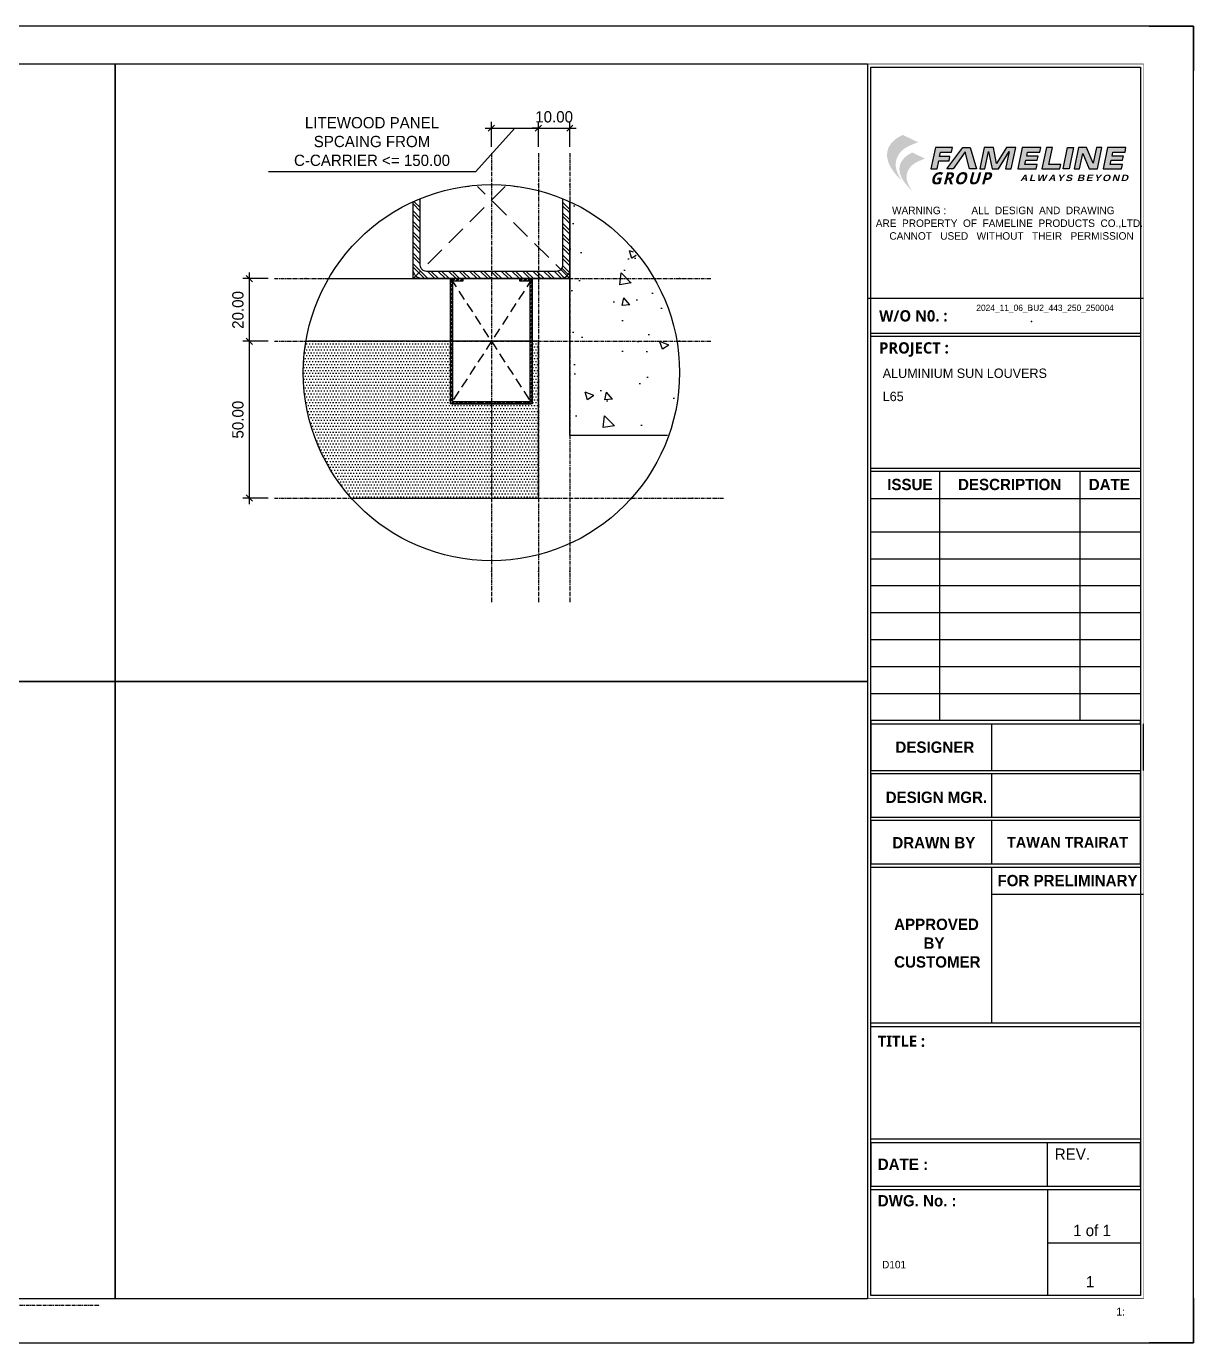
# Model space of a CAD drawing. Header units: millimetres. Extents: x -244126 to 368105, y -173968 to 259060.
# Drawn here: x -20616.4 to -20244, y 88468.4 to 88888.4 of the extents above; entities that cross this region are included whole.
import ezdxf
from ezdxf.enums import TextEntityAlignment as Align
from ezdxf.xclip import XClip

# ---------------------------------------------------------------- set-up
doc = ezdxf.new("R2010")
doc.units = ezdxf.units.MM
doc.header["$MEASUREMENT"] = 0
doc.header["$XCLIPFRAME"] = 0
for name, pattern in [('005_GG_TA_LINE', [13.75, 5, -1.25, 1.25, -1.25, 5]), ('ACAD_ISO04W100', [30, 24, -3, 0, -3]), ('BORDER2', [22.225, 6.35, -3.175, 6.35, -3.175, 0, -3.175]), ('CENTER', [2, 1.25, -0.25, 0.25, -0.25]), ('HIDDEN', [9.525, 6.35, -3.175]), ('TA_G_001.00_GG_TA_L_INE', [2.95, 1.1, -0.25, 0.25, -0.25, 1.1]), ('TA_HL_003.00000', [19.5, 10.65, -8.85])]:
    doc.linetypes.add(name, pattern=pattern)
for name, color, linetype in [('000 - D I M', 6, 'Continuous'), ('000 - GRID', 8, 'CENTER'), ('000 - H A T C H', 8, 'Continuous'), ('000 - H I D D E N', 7, 'Continuous'), ('000 - L I N E 0.1', 1, 'Continuous'), ('000 - SYMBOL CON', 1, 'Continuous'), ('000 - T E X T', 4, 'Continuous'), ('000 - TITLEBLOCK', 4, 'Continuous'), ('000 - WIPEOUT', 250, 'Continuous'), ('001 - ASCESSORIES', 1, 'Continuous'), ('002 - STRUCTURAL STEEL', 4, 'Continuous'), ('004 - CONCRETE', 5, 'Continuous'), ('A02_LITEWOOD', 7, 'Continuous'), ('A04_TUBE SERIES', 7, 'Continuous')]:
    doc.layers.add(name, color=color, linetype=linetype)
doc.styles.add('century gothic111111', font='CordiaUPC.ttf')
doc.styles.add('Cetury Gothic', font='GOTHIC.TTF')
doc.styles.add('CORDIA', font='cordia.shx')
doc.styles.add('MtXpl_Century_Gothic', font='GOTHICB.TTF')
doc.styles.add('TA', font='Cordia New.ttf', dxfattribs={"height": 4.5})
doc.dimstyles.new('DIM E-E', dxfattribs={"dimscale": 2, "dimtxt": 0.18, "dimasz": 0.1, "dimexe": 0.1, "dimexo": 0.1, "dimgap": 0.09, "dimtad": 1, "dimtoh": 1, "dimzin": 0, "dimdsep": 46, "dimtxsty": 'CORDIA', "dimblk": 'OBLIQUE', "dimcen": 0.1, "dimdle": 0.1, "dimclrd": 40, "dimclre": 140, "dimclrt": 3, "dimadec": 0, "dimazin": 0, "dimtfac": 1, "dimtix": 1, "dimtmove": 2, "dimatfit": 3, "dimfxl": 1, "dimtolj": 1, "dimtzin": 0, "dimarcsym": 0})

# ---------------------------------------------------------------- blocks, each defined once
blk = doc.blocks.new('A$Cfd196da9')
at = {"color": 0, "linetype": 'ByBlock', "const_width": 0.1}
blk.add_lwpolyline([(-143.5, -98), (96.5, -98), (96.5, 99), (-143.5, 99)], close=True, dxfattribs=at)
blk = doc.blocks.new('A$C5e861bfc')
h = blk.add_hatch(color=3)
h.dxf.hatch_style = 1
h.set_gradient(color1=(51, 51, 51), color2=(132, 132, 132), tint=1, name='INVHEMISPHERICAL')
edge = h.paths.add_edge_path()
edge.add_spline(control_points=[(5.54, -18.72), (5.44, -18.58), (5.23, -18.29), (4.89, -17.68), (4.56, -16.94), (4.44, -16.06), (4.56, -15.27), (4.88, -14.53), (5.5, -13.73), (6.6, -13.02), (7.54, -12.69), (8.06, -12.5)], knot_values=[0, 0, 0, 0, 3.999368, 8.221458, 16.423435, 22.935826, 28.683381, 35.030362, 41.70231, 52.106571, 65.045306, 65.045306, 65.045306, 65.045306], degree=3, periodic=0)
edge.add_line((8.06, -12.5), (5.6, -11.32))
edge.add_spline(control_points=[(5.6, -11.32), (5.32, -11.46), (4.73, -11.74), (3.98, -12.38), (3.4, -13.13), (3.1, -13.98), (3.08, -14.86), (3.32, -15.84), (3.79, -16.71), (4.37, -17.47), (4.91, -18.12), (5.32, -18.51), (5.54, -18.72)], knot_values=[0, 0, 0, 0, 7.114643, 15.455222, 22.761373, 29.246418, 36.248595, 42.954952, 52.716962, 59.173886, 65.493194, 72.469008, 72.469008, 72.469008, 72.469008], degree=3, periodic=0)
edge = h.paths.add_edge_path(flags=16)
edge.add_spline(control_points=[(6.49, -12.96), (6.44, -12.94), (6.24, -12.87), (5.74, -12.84), (4.99, -12.89), (4.16, -13.03), (3.69, -13.32), (3.49, -13.44)], knot_values=[0, 0, 0, 0, 1.056476, 5.025479, 11.599149, 18.811417, 24.352285, 24.352285, 24.352285, 24.352285], degree=3, periodic=0)
edge.add_spline(control_points=[(3.49, -13.44), (3.5, -13.41), (3.52, -13.37), (3.6, -13.21), (3.67, -13.09), (3.86, -12.81), (3.99, -12.66), (4.27, -12.37), (4.44, -12.22), (4.7, -12.02), (4.78, -11.96), (4.97, -11.84), (5.06, -11.79), (5.27, -11.67), (5.38, -11.62), (5.53, -11.54), (5.56, -11.53), (5.6, -11.51)], knot_values=[0.636744, 0.636744, 0.636744, 0.636744, 1.528083, 1.528083, 5.150301, 5.150301, 9.845601, 9.845601, 15.15015, 15.15015, 17.802424, 17.802424, 20.454698, 20.454698, 23.491903, 23.491903, 24.373762, 24.373762, 24.373762, 24.373762], degree=3, periodic=0)
edge.add_line((5.6, -11.51), (7.62, -12.48))
edge.add_spline(control_points=[(7.62, -12.48), (7.51, -12.52), (7.39, -12.56), (7.01, -12.71), (6.75, -12.82), (6.49, -12.96)], knot_values=[3.151221, 3.151221, 3.151221, 3.151221, 5.963358, 5.963358, 12.618488, 12.618488, 12.618488, 12.618488], degree=3, periodic=0)
h = blk.add_hatch(color=253)
h.dxf.hatch_style = 1
edge = h.paths.add_edge_path()
edge.add_spline(control_points=[(5.6, -11.51), (5.56, -11.53), (5.53, -11.54), (5.38, -11.62), (5.27, -11.67), (5.06, -11.79), (4.97, -11.84), (4.78, -11.96), (4.7, -12.02), (4.44, -12.22), (4.27, -12.37), (3.99, -12.66), (3.86, -12.81), (3.67, -13.09), (3.6, -13.21), (3.52, -13.37), (3.5, -13.41), (3.49, -13.44)], knot_values=[0.636744, 0.636744, 0.636744, 0.636744, 1.518603, 1.518603, 4.555808, 4.555808, 7.208082, 7.208082, 9.860357, 9.860357, 15.164905, 15.164905, 19.860205, 19.860205, 23.482423, 23.482423, 24.373762, 24.373762, 24.373762, 24.373762], degree=3, periodic=0)
edge.add_spline(control_points=[(3.49, -13.44), (3.69, -13.32), (4.16, -13.03), (4.99, -12.89), (5.74, -12.84), (6.24, -12.87), (6.44, -12.94), (6.49, -12.96)], knot_values=[0, 0, 0, 0, 5.540868, 12.753135, 19.326806, 23.295809, 24.352285, 24.352285, 24.352285, 24.352285], degree=3, periodic=0)
edge.add_spline(control_points=[(6.49, -12.96), (6.75, -12.82), (7.01, -12.71), (7.39, -12.56), (7.51, -12.52), (7.62, -12.48)], knot_values=[3.151221, 3.151221, 3.151221, 3.151221, 9.806351, 9.806351, 12.618488, 12.618488, 12.618488, 12.618488], degree=3, periodic=0)
edge.add_line((7.62, -12.48), (5.6, -11.51))
edge = h.paths.add_edge_path()
edge.add_spline(control_points=[(7.13, -14.3), (7.11, -14.31), (7.08, -14.32), (6.96, -14.38), (6.86, -14.43), (6.69, -14.52), (6.61, -14.57), (6.47, -14.67), (6.39, -14.72), (6.18, -14.88), (6.05, -15), (5.81, -15.25), (5.71, -15.37), (5.55, -15.59), (5.49, -15.7), (5.42, -15.83), (5.41, -15.86), (5.4, -15.88)], knot_values=[0.636744, 0.636744, 0.636744, 0.636744, 1.518603, 1.518603, 4.555808, 4.555808, 7.208082, 7.208082, 9.860357, 9.860357, 15.164905, 15.164905, 19.860205, 19.860205, 23.482423, 23.482423, 24.373762, 24.373762, 24.373762, 24.373762], degree=3, periodic=0)
edge.add_spline(control_points=[(5.4, -15.88), (5.44, -15.86), (5.49, -15.83), (5.54, -15.8)], knot_values=[0, 0, 0, 0, 1.522018, 1.522018, 1.522018, 1.522018], degree=3, periodic=0)
edge.add_spline(control_points=[(5.54, -15.8), (5.63, -15.75), (5.72, -15.7), (5.82, -15.65)], knot_values=[1.522018, 1.522018, 1.522018, 1.522018, 4.566053, 4.566053, 4.566053, 4.566053], degree=3, periodic=0)
edge.add_spline(control_points=[(5.82, -15.65), (5.85, -15.64), (5.95, -15.59), (6.05, -15.56), (6.12, -15.54)], knot_values=[4.566053, 4.566053, 4.566053, 4.566053, 5.540868, 7.610089, 7.610089, 7.610089, 7.610089], degree=3, periodic=0)
edge.add_spline(control_points=[(6.12, -15.54), (6.22, -15.51), (6.33, -15.49), (6.43, -15.47)], knot_values=[7.610089, 7.610089, 7.610089, 7.610089, 10.654125, 10.654125, 10.654125, 10.654125], degree=3, periodic=0)
edge.add_spline(control_points=[(6.43, -15.47), (6.51, -15.46), (6.67, -15.44), (6.83, -15.43), (6.91, -15.42)], knot_values=[10.654125, 10.654125, 10.654125, 10.654125, 12.753135, 15.220178, 15.220178, 15.220178, 15.220178], degree=3, periodic=0)
edge.add_spline(control_points=[(6.91, -15.42), (7.05, -15.41), (7.21, -15.4), (7.38, -15.41), (7.39, -15.41)], knot_values=[15.220178, 15.220178, 15.220178, 15.220178, 19.326806, 19.786231, 19.786231, 19.786231, 19.786231], degree=3, periodic=0)
edge.add_spline(control_points=[(7.39, -15.41), (7.47, -15.41), (7.55, -15.41), (7.63, -15.43)], knot_values=[19.786231, 19.786231, 19.786231, 19.786231, 22.069258, 22.069258, 22.069258, 22.069258], degree=3, periodic=0)
edge.add_spline(control_points=[(7.63, -15.43), (7.67, -15.43), (7.73, -15.44), (7.78, -15.46), (7.79, -15.46)], knot_values=[22.069258, 22.069258, 22.069258, 22.069258, 23.295809, 23.591276, 23.591276, 23.591276, 23.591276], degree=3, periodic=0)
edge.add_spline(control_points=[(7.79, -15.46), (7.81, -15.47), (7.84, -15.48), (7.86, -15.49)], knot_values=[23.591276, 23.591276, 23.591276, 23.591276, 24.352285, 24.352285, 24.352285, 24.352285], degree=3, periodic=0)
edge.add_spline(control_points=[(7.86, -15.49), (8.08, -15.38), (8.3, -15.29), (8.61, -15.16), (8.7, -15.13), (8.8, -15.1)], knot_values=[3.151221, 3.151221, 3.151221, 3.151221, 9.806351, 9.806351, 12.618488, 12.618488, 12.618488, 12.618488], degree=3, periodic=0)
edge.add_line((8.8, -15.1), (7.13, -14.3))
h = blk.add_hatch(color=3)
h.dxf.hatch_style = 1
h.set_gradient(color1=(51, 51, 51), color2=(132, 132, 132), tint=1, name='INVHEMISPHERICAL')
edge = h.paths.add_edge_path()
edge.add_spline(control_points=[(7.08, -20.22), (7, -20.11), (6.83, -19.87), (6.55, -19.37), (6.28, -18.76), (6.18, -18.04), (6.28, -17.39), (6.55, -16.78), (7.06, -16.12), (7.96, -15.54), (8.73, -15.27), (9.16, -15.11)], knot_values=[0, 0, 0, 0, 3.28902, 6.761203, 13.506384, 18.862075, 23.588778, 28.808439, 34.295348, 42.851654, 53.492273, 53.492273, 53.492273, 53.492273], degree=3, periodic=0)
edge.add_line((9.16, -15.11), (7.13, -14.14))
edge.add_spline(control_points=[(7.13, -14.14), (6.91, -14.25), (6.42, -14.49), (5.8, -15.01), (5.32, -15.63), (5.08, -16.33), (5.06, -17.05), (5.26, -17.86), (5.65, -18.57), (6.13, -19.2), (6.57, -19.74), (6.9, -20.06), (7.08, -20.22)], knot_values=[0, 0, 0, 0, 5.850974, 12.71014, 18.718608, 24.051811, 29.810295, 35.325501, 43.35363, 48.663707, 53.86061, 59.597414, 59.597414, 59.597414, 59.597414], degree=3, periodic=0)
edge = h.paths.add_edge_path(flags=16)
edge.add_spline(control_points=[(6.12, -15.54), (6.05, -15.56), (5.95, -15.59), (5.85, -15.64), (5.82, -15.65)], knot_values=[4.566053, 4.566053, 4.566053, 4.566053, 6.635274, 7.610089, 7.610089, 7.610089, 7.610089], degree=3, periodic=0)
edge.add_spline(control_points=[(5.82, -15.65), (5.72, -15.7), (5.63, -15.75), (5.54, -15.8)], knot_values=[1.522018, 1.522018, 1.522018, 1.522018, 4.566053, 4.566053, 4.566053, 4.566053], degree=3, periodic=0)
edge.add_spline(control_points=[(5.54, -15.8), (5.49, -15.83), (5.44, -15.86), (5.4, -15.88)], knot_values=[0, 0, 0, 0, 1.522018, 1.522018, 1.522018, 1.522018], degree=3, periodic=0)
edge.add_spline(control_points=[(5.4, -15.88), (5.41, -15.86), (5.42, -15.83), (5.49, -15.7), (5.55, -15.59), (5.71, -15.37), (5.81, -15.25), (6.05, -15), (6.18, -14.88), (6.39, -14.72), (6.47, -14.67), (6.61, -14.57), (6.69, -14.52), (6.86, -14.43), (6.96, -14.38), (7.08, -14.32), (7.11, -14.31), (7.13, -14.3)], knot_values=[0.636744, 0.636744, 0.636744, 0.636744, 1.528083, 1.528083, 5.150301, 5.150301, 9.845601, 9.845601, 15.15015, 15.15015, 17.802424, 17.802424, 20.454698, 20.454698, 23.491903, 23.491903, 24.373762, 24.373762, 24.373762, 24.373762], degree=3, periodic=0)
edge.add_line((7.13, -14.3), (8.8, -15.1))
edge.add_spline(control_points=[(8.8, -15.1), (8.7, -15.13), (8.61, -15.16), (8.3, -15.29), (8.08, -15.38), (7.86, -15.49)], knot_values=[3.151221, 3.151221, 3.151221, 3.151221, 5.963358, 5.963358, 12.618488, 12.618488, 12.618488, 12.618488], degree=3, periodic=0)
edge.add_spline(control_points=[(7.86, -15.49), (7.84, -15.48), (7.81, -15.47), (7.79, -15.46)], knot_values=[23.591276, 23.591276, 23.591276, 23.591276, 24.352285, 24.352285, 24.352285, 24.352285], degree=3, periodic=0)
edge.add_spline(control_points=[(7.79, -15.46), (7.78, -15.46), (7.73, -15.44), (7.67, -15.43), (7.63, -15.43)], knot_values=[22.069258, 22.069258, 22.069258, 22.069258, 22.364725, 23.591276, 23.591276, 23.591276, 23.591276], degree=3, periodic=0)
edge.add_spline(control_points=[(7.63, -15.43), (7.55, -15.41), (7.47, -15.41), (7.39, -15.41)], knot_values=[19.786231, 19.786231, 19.786231, 19.786231, 22.069258, 22.069258, 22.069258, 22.069258], degree=3, periodic=0)
edge.add_spline(control_points=[(7.39, -15.41), (7.38, -15.41), (7.21, -15.4), (7.05, -15.41), (6.91, -15.42)], knot_values=[15.220178, 15.220178, 15.220178, 15.220178, 15.679604, 19.786231, 19.786231, 19.786231, 19.786231], degree=3, periodic=0)
edge.add_spline(control_points=[(6.91, -15.42), (6.83, -15.43), (6.67, -15.44), (6.51, -15.46), (6.43, -15.47)], knot_values=[10.654125, 10.654125, 10.654125, 10.654125, 13.121167, 15.220178, 15.220178, 15.220178, 15.220178], degree=3, periodic=0)
edge.add_spline(control_points=[(6.43, -15.47), (6.33, -15.49), (6.22, -15.51), (6.12, -15.54)], knot_values=[7.610089, 7.610089, 7.610089, 7.610089, 10.654125, 10.654125, 10.654125, 10.654125], degree=3, periodic=0)
h = blk.add_hatch(color=3)
h.dxf.hatch_style = 1
h.paths.add_polyline_path([(10.09, -16.74), (11.08, -16.74), (11.34, -15.48), (12.98, -15.48), (13.13, -14.78), (11.49, -14.78), (11.64, -14.07), (13.4, -14.07), (13.56, -13.35), (10.81, -13.35)])
h.paths.add_polyline_path([(12.64, -16.74), (13.64, -16.74), (15.55, -14), (16.27, -16.74), (17.37, -16.74), (16.33, -13.35), (15.17, -13.35)])
h.paths.add_polyline_path([(19.3, -13.97), (19.86, -16.74), (20.86, -16.74), (22.59, -13.98), (22, -16.74), (22.91, -16.74), (23.63, -13.35), (22.16, -13.35), (20.58, -15.88), (20.1, -13.35), (18.59, -13.35), (17.87, -16.74), (18.71, -16.74)])
h.paths.add_polyline_path([(23.95, -16.74), (26.88, -16.74), (27.03, -16.02), (25.1, -16.02), (25.24, -15.36), (27.06, -15.36), (27.2, -14.69), (25.38, -14.69), (25.51, -14.07), (27.45, -14.07), (27.6, -13.35), (24.67, -13.35)])
h.paths.add_polyline_path([(27.79, -16.74), (30.67, -16.74), (30.82, -16.02), (28.91, -16.02), (29.48, -13.35), (28.51, -13.35)])
h.paths.add_polyline_path([(31.18, -16.74), (32.14, -16.74), (32.86, -13.35), (31.9, -13.35)])
h.paths.add_polyline_path([(32.92, -16.74), (33.8, -16.74), (34.32, -14.3), (35.35, -16.74), (36.65, -16.74), (37.37, -13.35), (36.5, -13.35), (35.98, -15.83), (34.93, -13.35), (33.64, -13.35)])
h.paths.add_polyline_path([(37.55, -16.74), (40.48, -16.74), (40.63, -16.02), (38.7, -16.02), (38.84, -15.36), (40.66, -15.36), (40.8, -14.69), (38.98, -14.69), (39.11, -14.07), (41.05, -14.07), (41.2, -13.35), (38.27, -13.35)])
at = {"color": 3, "linetype": 'Continuous'}
for p, q in [((0, -37.38), (44, -37.38)), ((11.47, -65.02), (11.47, -104.74)), ((33.82, -65.02), (33.82, -104.74)), ((0.5, -69.32), (43.5, -69.32)), ((0.5, -105.27), (0.5, -112.72)), ((19.76, -105.27), (19.76, -112.72)), ((44, -112.72), (44, -105.27)), ((0.5, -112.72), (43.5, -112.72)), ((19.76, -113.26), (19.76, -120.17)), ((19.76, -120.71), (19.76, -127.62)), ((19.76, -128.16), (19.76, -153.01)), ((19.76, -132.46), (44, -132.46)), ((28.7, -179.01), (28.7, -172.1)), ((28.7, -179.54), (28.7, -196.46)), ((28.7, -188.07), (43.5, -188.07))]:
    blk.add_line(p, q, dxfattribs=at)
at = {"color": 8, "linetype": 'Continuous'}
for p, q in [((0.5, -74.63), (43.5, -74.63)), ((0.5, -78.93), (43.5, -78.93)), ((0.5, -83.23), (43.5, -83.23)), ((0.5, -87.53), (43.5, -87.53)), ((0.5, -91.83), (43.5, -91.83)), ((0.5, -96.14), (43.5, -96.14)), ((0.5, -100.44), (43.5, -100.44))]:
    blk.add_line(p, q, dxfattribs=at)
at = {"color": 3}
for points in [[(13.56, -13.35), (10.81, -13.35), (10.09, -16.74), (11.08, -16.74), (11.34, -15.48), (12.98, -15.48), (13.13, -14.78), (11.49, -14.78), (11.64, -14.07), (13.4, -14.07), (13.56, -13.35)], [(12.64, -16.74), (15.17, -13.35), (16.33, -13.35), (17.37, -16.74), (16.27, -16.74), (15.55, -14), (13.64, -16.74), (12.64, -16.74)], [(17.87, -16.74), (18.71, -16.74), (19.3, -13.97), (19.86, -16.74), (20.86, -16.74), (22.59, -13.98), (22, -16.74), (22.91, -16.74), (23.63, -13.35), (22.16, -13.35), (20.58, -15.88), (20.1, -13.35), (18.59, -13.35), (17.87, -16.74)], [(29.48, -13.35), (28.51, -13.35), (27.79, -16.74), (30.67, -16.74), (30.82, -16.02), (28.91, -16.02), (29.48, -13.35)], [(31.9, -13.35), (32.86, -13.35), (32.14, -16.74), (31.18, -16.74), (31.9, -13.35)], [(32.92, -16.74), (33.8, -16.74), (34.32, -14.3), (35.35, -16.74), (36.65, -16.74), (37.37, -13.35), (36.5, -13.35), (35.98, -15.83), (34.93, -13.35), (33.64, -13.35), (32.92, -16.74)]]:
    blk.add_lwpolyline(points, dxfattribs=at)
for points in [[(25.51, -14.07), (27.45, -14.07), (27.6, -13.35), (24.67, -13.35), (23.95, -16.74), (26.88, -16.74), (27.03, -16.02), (25.1, -16.02), (25.24, -15.36), (27.06, -15.36), (27.2, -14.69), (25.38, -14.69)], [(39.11, -14.07), (41.05, -14.07), (41.2, -13.35), (38.27, -13.35), (37.55, -16.74), (40.48, -16.74), (40.63, -16.02), (38.7, -16.02), (38.84, -15.36), (40.66, -15.36), (40.8, -14.69), (38.98, -14.69)]]:
    blk.add_lwpolyline(points, close=True, dxfattribs=at)
at = {"color": 3, "linetype": 'Continuous'}
for points in [[(0.5, -42.94), (43.5, -42.94), (43.5, -43.48), (0.5, -43.48)], [(0.5, -64.48), (43.5, -64.48), (43.5, -65.02), (0.5, -65.02)], [(0.5, -105.27), (43.5, -105.27), (43.5, -104.74), (0.5, -104.74)], [(0.5, -120.17), (43.5, -120.17), (43.5, -113.26), (0.5, -113.26)], [(0.5, -127.62), (43.5, -127.62), (43.5, -120.71), (0.5, -120.71)], [(0.5, -128.16), (43.5, -128.16), (43.5, -153.01), (0.5, -153.01)], [(0.5, -153.55), (43.5, -153.55), (43.5, -171.56), (0.5, -171.56)], [(0.5, -179.01), (43.5, -179.01), (43.5, -172.1), (0.5, -172.1)], [(0.5, -179.54), (43.5, -179.54), (43.5, -196.5), (0.5, -196.5)]]:
    blk.add_lwpolyline(points, close=True, dxfattribs=at)
at = {"layer": '000 - T E X T', "color": 3, "const_width": 0.1}
blk.add_lwpolyline([(0, -197), (44, -197), (44, 0), (0, 0)], close=True, dxfattribs=at)
at = {"color": 4, "style": 'Cetury Gothic'}
for s, p in [(' WARNING :         ALL  DESIGN  AND  DRAWING', (3.45, -23.97)), ('ARE  PROPERTY  OF  FAMELINE  PRODUCTS  CO.,LTD.', (1.3, -26.01)), (' CANNOT   USED   WITHOUT   THEIR   PERMISSION', (3.03, -28.04))]:
    blk.add_text(s, height=1.2, dxfattribs=at).set_placement(p)
at = {"color": 4, "linetype": 'BORDER2', "style": 'MtXpl_Century_Gothic'}
blk.add_text('TAWAN TRAIRAT', height=1.7201, dxfattribs=at).set_placement((31.88, -124.17), align=Align.MIDDLE_CENTER)
at = {"color": 2, "attachment_point": 1, "style": 'Cetury Gothic'}
for s, width, insert, char_height in [('{\\f@Meiryo UI|b1|i1|c0|p34;\\T1.1;GROUP}', 12.1049, (9.96, -17.28), 1.9183), ('{\\fArial Black|b0|i1|c0|p34;\\T1.2;ALWAYS BEYOND}', 19.6239, (24.32, -17.67), 1.0231)]:
    blk.add_mtext_dynamic_manual_height_columns(s, width=width, gutter_width=3.2, heights=[0], dxfattribs=dict(at, insert=insert, char_height=char_height))
at = {"color": 4, "char_height": 1.8, "style": 'Cetury Gothic'}
for s, insert, attachment_point in [('{\\f@Malgun Gothic|b1|i0|c0|p34;W/O N0. :}', (1.84, -39.29), 1), ('{\\f@Malgun Gothic|b1|i0|c0|p34;PROJECT :}', (1.84, -44.4), 1), ('{\\fCentury Gothic|b1|i0|c0|p34;ISSUE}', (6.74, -66.19), 2), ('{\\fCentury Gothic|b1|i0|c0|p34;DESCRIPTION}', (22.65, -66.19), 2), ('{\\fCentury Gothic|b1|i0|c0|p34;DATE}', (38.55, -66.19), 2), ('{\\fCentury Gothic|b1|i0|c0|p34;DESIGNER}', (4.44, -108.1), 1), ('{\\fCentury Gothic|b1|i0|c0|p34;DESIGN MGR.}', (2.88, -116.09), 1), ('{\\fCentury Gothic|b1|i0|c0|p34;DRAWN BY}', (3.94, -123.34), 1), ('{\\fCentury Gothic|b1|i0|c0|p34;FOR PRELIMINARY}', (31.88, -129.38), 2), ('{\\fCentury Gothic|b1|i0|c0|p34;APPROVED\\P       BY\\PCUSTOMER}', (4.23, -136.36), 1), ('{\\f@Malgun Gothic|b1|i0|c0|p34;TITLE :}', (1.62, -155), 1), ('REV.', (29.85, -173.02), 1), ('{\\fCentury Gothic|b1|i0|c0|p34;DATE :}', (1.62, -174.64), 1), ('{\\fCentury Gothic|b1|i0|c0|p34;DWG. No. :}', (1.62, -180.46), 1)]:
    blk.add_mtext(s, dxfattribs=dict(at, insert=insert, attachment_point=attachment_point))
blk = doc.blocks.new('*U1680')
for p in [(542.3, 329.53), (542.3, 325.83)]:
    blk.add_point(p)
at = {"linetype": '005_GG_TA_LINE'}
for p in [(50, 237), (50, 60)]:
    blk.add_point(p, dxfattribs=at)
at = {"layer": '000 - L I N E 0.1', "color": 21, "linetype": 'Continuous'}
for points in [[(14.24, 420), (0, 420), (0, 405.76)], [(579.76, 420), (594, 420), (594, 405.76)], [(0, 14.24), (0, 0), (14.24, 0)], [(594, 14.24), (594, 0), (579.76, 0)]]:
    blk.add_lwpolyline(points, dxfattribs=at)
at = {"layer": '000 - T E X T', "color": 3, "const_width": 0.2}
blk.add_lwpolyline([(578, 14), (490, 14), (490, 408), (578, 408)], close=True, dxfattribs=at)
at = {"layer": '000 - T E X T', "color": 3}
blk.add_lwpolyline([(577, 15), (491, 15), (491, 407), (577, 407)], close=True, dxfattribs=at)
at = {"layer": '000 - TITLEBLOCK', "color": 250}
blk.add_lwpolyline([(0, 0), (594, 0), (594, 420), (0, 420)], close=True, dxfattribs=at)
at = {"layer": 'Defpoints', "color": 250, "linetype": 'TA_G_001.00_GG_TA_L_INE'}
blk.add_line((5, 12), (245, 12), dxfattribs=at)
at = {"xscale": 2, "yscale": 2, "zscale": 2}
blk.add_blockref('A$C5e861bfc', (490, 408), dxfattribs=at)
at = {"layer": '000 - T E X T', "color": 3, "xscale": 2, "yscale": 2, "zscale": 2}
blk.add_blockref('A$Cfd196da9', (297, 210), dxfattribs=at)
at = {"color": 4, "style": 'Cetury Gothic'}
blk.add_text(' 1:', height=2.502, dxfattribs=at).set_placement((568.4, 8.64))
at = {"color": 4, "style": 'TA'}
blk.add_attdef('PAPER_SIZE', text='', height=2.5, dxfattribs=at).set_placement((568.6, 9.97), align=Align.MIDDLE_RIGHT)
blk.add_attdef('SCALE_SIZE', text='', height=2.5, dxfattribs=at).set_placement((573.51, 10.03), align=Align.MIDDLE_LEFT)
at = {"layer": '000 - H A T C H', "color": 4, "insert": (10.87, 11.4), "char_height": 2.5428, "attachment_point": 1, "style": 'century gothic111111'}
blk.add_mtext('FM-B2-DE-06/Rev.0/10-06-56', dxfattribs=at)
at = {"layer": '000 - T E X T', "color": 250, "style": 'TA'}
for tag, height, p in [('SUPERLINK', 2, (17.26, 415.77)), ('NAMEFILE', 2, (17.26, 411.76)), ('SC', 40, (3.36, 375.21))]:
    blk.add_attdef(tag, text='', height=height, dxfattribs=at).set_placement(p, align=Align.MIDDLE_LEFT)
at = {"layer": '000 - T E X T', "color": 4, "style": 'TA'}
for tag, height, p in [('PRELIM_NAME_JOB_1', 2, (524.67, 330.19)), ('PRELIM_NAME_JOB_2', 2, (524.67, 325.83)), ('PRELIM_NAME_PROJECT_1', 3, (494.81, 309.31)), ('PRELIM_NAME_PROJECT_2', 3, (494.81, 301.91)), ('PRELIM_NAME_PROJECT_3', 3, (494.81, 294.51)), ('PRELIM_NAME_TITLE_3', 2.4, (495.51, 73.99)), ('PRELIM_NAME_TITLE_1', 1.2, (247.75, 43.65)), ('PRELIM_NAME_TITLE_2', 1.2, (247.75, 40.32)), ('DRAWING_NO1', 2.4, (494.61, 32.92)), ('DRAWING_NO2', 2.4, (494.61, 24.91))]:
    blk.add_attdef(tag, text='', height=height, dxfattribs=at).set_placement(p, align=Align.MIDDLE_LEFT)
at = {"layer": '000 - T E X T', "color": 4, "style": 'Cetury Gothic'}
for tag, p in [('SHEET_NO.', (561.58, 34)), ('TOTAL_SHEET_NO.', (560.97, 17.64))]:
    blk.add_attdef(tag, text='', height=3.6, dxfattribs=at).set_placement(p, align=Align.CENTER)
at = {"layer": '000 - T E X T', "color": 4, "style": 'TA'}
blk.add_attdef('NAME_REMARK', (55.29, 17.3), '', height=4, dxfattribs=at)
blk = doc.blocks.new('*U3050')
at = {"layer": '002 - STRUCTURAL STEEL', "color": 0, "linetype": 'ByBlock'}
blk.add_lwpolyline([(0, 1700), (50, 1700), (50, 0), (0, 0)], close=True, dxfattribs=at)
blk = doc.blocks.new('*U3043')
at = {"color": 250}
blk.add_wipeout([(50, 0), (50, 50), (0, 50), (0, 0)], dxfattribs=at).dxf.layer = '000 - WIPEOUT'
at = {"layer": '000 - H A T C H'}
h = blk.add_hatch(dxfattribs=at)
h.set_pattern_fill('ANSI32', color=256, scale=0.25)
h.set_pattern_definition([(45, (37.5, 37.5), (-1.6838, 1.6838), []), (45, (38.6225, 37.5), (-1.6838, 1.6838), [])])
edge = h.paths.add_edge_path()
edge.add_line((50, 3), (50, 47))
edge.add_arc((47, 47), 3, 0, 90)
edge.add_line((47, 50), (3, 50))
edge.add_arc((3, 47), 3, 90, 180)
edge.add_line((0, 47), (0, 3))
edge.add_arc((3, 3), 3, 180, 270)
edge.add_line((3, 0), (47, 0))
edge.add_arc((47, 3), 3, 270, 360)
edge = h.paths.add_edge_path(flags=16)
edge.add_line((47.7, 4.3), (47.7, 45.7))
edge.add_arc((45.7, 45.7), 2, 0, 90)
edge.add_line((45.7, 47.7), (4.3, 47.7))
edge.add_arc((4.3, 45.7), 2, 90, 180)
edge.add_line((2.3, 45.7), (2.3, 4.3))
edge.add_arc((4.3, 4.3), 2, 180, 270)
edge.add_line((4.3, 2.3), (45.7, 2.3))
edge.add_arc((45.7, 4.3), 2, 270, 360)
at = {"layer": '000 - H I D D E N', "color": 8, "linetype": 'HIDDEN'}
for p, q in [((50, 0), (0, 50)), ((50, 50), (0, 0))]:
    blk.add_line(p, q, dxfattribs=at)
at = {"layer": '002 - STRUCTURAL STEEL', "color": 0}
for points in [[(50, 3), (50, 47, 0.414214), (47, 50), (3, 50, 0.414214), (0, 47), (0, 3, 0.414214), (3, 0), (47, 0, 0.414214)], [(47.7, 4.3), (47.7, 45.7, 0.414214), (45.7, 47.7), (4.3, 47.7, 0.414214), (2.3, 45.7), (2.3, 4.3, 0.414214), (4.3, 2.3), (45.7, 2.3, 0.414214)]]:
    blk.add_lwpolyline(points, format="xyb", close=True, dxfattribs=at)
at = {"layer": 'Defpoints', "color": 250}
blk.add_lwpolyline([(50, 0), (50, 50), (0, 50), (0, 0)], close=True, dxfattribs=at)
blk = doc.blocks.new('*U4899')
at = {"layer": 'A02_LITEWOOD', "color": 0, "style": 'TA', "flags": 1}
for tag, p in [('ITEM_VALUE', (10, -52.5)), ('PRODUCT_NAME_VALUE', (60, -52.5)), ('ITEM_NUMBER_VALUE', (120, -52.5)), ('PRODUCT_CODE_VALUE', (160, -52.5)), ('SELLING_PRICE_VALUE', (200, -52.5)), ('UNIT_VALUE', (230, -52.5)), ('TYPE_OF_COLOR_VALUE', (255, -52.5)), ('SECTION_VALUE', (285, -52.5))]:
    blk.add_attdef(tag, text='', height=1.8, dxfattribs=at).set_placement(p, align=Align.MIDDLE_CENTER)
at = {"color": 0, "ltscale": 300}
blk.add_wipeout([(0, -25), (870, -25), (870, 25), (0, 25)], dxfattribs=at).dxf.layer = '000 - WIPEOUT'
blk.add_lwpolyline([(0, -25), (870, -25), (870, 25), (0, 25)], close=True, dxfattribs=at)
for p in [(25, 25), (0, -25)]:
    blk.add_point(p, dxfattribs=at)
blk = doc.blocks.new('000 - ASSCESSORIES_FAMELINE_ALC-CARRIER_FOR_12x50mm._SIDE_VIEW')
blk.add_wipeout([(-20, -13), (20, -13), (20, 13), (-20, 13)]).dxf.layer = '000 - WIPEOUT'
at = {"layer": '000 - H A T C H'}
h = blk.add_hatch(dxfattribs=at)
h.set_pattern_fill('ANSI32', color=256, scale=0.1)
h.set_pattern_definition([(45, (-15462.6393, 6516.9696), (-0.67351921, 0.67351921), []), (45, (-15462.1903, 6516.9696), (-0.67351921, 0.67351921), [])])
edge = h.paths.add_edge_path()
edge.add_line((-20, 9), (-20, 12.3))
edge.add_arc((-19.3, 12.3), 0.7, 90, 180, ccw=False)
edge.add_line((-19.3, 13), (19.3, 13))
edge.add_arc((19.3, 12.3), 0.7, 0, 90, ccw=False)
edge.add_line((20, 12.3), (20, -12.3))
edge.add_arc((19.3, -12.3), 0.7, 270, 360, ccw=False)
edge.add_line((19.3, -13), (-19.3, -13))
edge.add_arc((-19.3, -12.3), 0.7, 180, 270, ccw=False)
edge.add_line((-20, -12.3), (-20, -9))
edge.add_line((-20, -9), (-19.3, -9))
edge.add_line((-19.3, -9), (-19.3, -12.1))
edge.add_arc((-19.1, -12.1), 0.2, 180, 270)
edge.add_line((-19.1, -12.3), (19.1, -12.3))
edge.add_arc((19.1, -12.1), 0.2, 270, 360)
edge.add_line((19.3, -12.1), (19.3, 12.1))
edge.add_arc((19.1, 12.1), 0.2, 0, 90)
edge.add_line((19.1, 12.3), (-19.1, 12.3))
edge.add_arc((-19.1, 12.1), 0.2, 90, 180)
edge.add_line((-19.3, 12.1), (-19.3, 9))
edge.add_line((-19.3, 9), (-20, 9))
at = {"color": 250}
blk.add_line((0, -13), (0, 13), dxfattribs=at)
at = {"layer": '000 - SYMBOL CON', "color": 8, "linetype": 'HIDDEN', "ltscale": 0.5}
for points in [[(-20, -13), (20, 13)], [(-20, 13), (20, -13)]]:
    blk.add_lwpolyline(points, dxfattribs=at)
at = {"layer": '001 - ASCESSORIES', "color": 0}
blk.add_lwpolyline([(-20, 9), (-20, 12.3, -0.414214), (-19.3, 13), (19.3, 13, -0.414214), (20, 12.3), (20, -12.3, -0.414214), (19.3, -13), (-19.3, -13, -0.414214), (-20, -12.3), (-20, -9), (-19.3, -9), (-19.3, -12.1, 0.414214), (-19.1, -12.3), (19.1, -12.3, 0.414214), (19.3, -12.1), (19.3, 12.1, 0.414214), (19.1, 12.3), (-19.1, 12.3, 0.414214), (-19.3, 12.1), (-19.3, 9)], format="xyb", close=True, dxfattribs=at)
at = {"layer": 'Defpoints', "color": 250}
blk.add_lwpolyline([(-20, -13), (20, -13), (20, 13), (-20, 13)], close=True, dxfattribs=at)
blk = doc.blocks.new('*U3111')
at = {"layer": '001 - ASCESSORIES', "color": 0, "xscale": -1}
blk.add_blockref('000 - ASSCESSORIES_FAMELINE_ALC-CARRIER_FOR_12x50mm._SIDE_VIEW', (0, 0), dxfattribs=at)
at = {"layer": 'A04_TUBE SERIES', "color": 0, "style": 'TA', "flags": 1}
for tag, p in [('ITEM_VALUE', (50, -212.5)), ('PRODUCT_NAME_VALUE', (300, -212.5)), ('ITEM_NUMBER_VALUE', (600, -212.5)), ('PRODUCT_CODE_VALUE', (800, -212.5)), ('SELLING_PRICE_VALUE', (1000, -212.5)), ('UNIT_VALUE', (1150, -212.5)), ('TYPE_OF_COLOR_VALUE', (1275, -212.5)), ('SECTION_VALUE', (1425, -212.5))]:
    blk.add_attdef(tag, text='', height=9, dxfattribs=at).set_placement(p, align=Align.MIDDLE_CENTER)
blk = doc.blocks.new('000 - CONCRETE_COLUMN_100x100mm.-CUT_VIEW')
at = {"layer": '000 - H A T C H'}
h = blk.add_hatch(dxfattribs=at)
h.set_pattern_fill('AR-CONC', color=256, scale=4)
h.set_pattern_definition([(50, (-55619.507, -25057.84), (28.690407, -2.510085), [3, -33]), (355, (-55619.507, -25057.84), (-5.550053, 30.087685), [2.4, -26.4]), (100.451444, (-55617.116, -25058.05), (23.140354, 27.5776), [2.549608, -28.045684]), (46.1842, (-55619.507, -25049.84), (42.689653, -6.620771), [4.5, -49.5]), (96.635635, (-55615.95, -25050.39), (37.386478, 38.964744), [3.824414, -42.06855]), (351.18416, (-55619.507, -25049.84), (37.386478, 38.964744), [3.6, -39.6]), (21, (-55615.507, -25051.84), (23.876282, -16.104756), [3, -33]), (326, (-55615.507, -25051.84), (9.732613, 29.006002), [2.4, -26.4]), (71.451445, (-55613.517, -25053.182), (33.608895, 12.901246), [2.549608, -28.045684]), (37.5, (-55619.507, -25057.84), (0.4863942, 13.3157542), [0, -26.08, 0, -26.8, 0, -26.5]), (7.5, (-55619.507, -25057.84), (10.5227815, 15.7764685), [0, -15.28, 0, -25.48, 0, -10.1]), (327.5, (-55628.427, -25057.84), (21.3528974, -0.9021949), [0, -10, 0, -31.2, 0, -41.4]), (317.5, (-55632.427, -25057.84), (23.327447, 4.0041993), [0, -13, 0, -20.72, 0, -29.4])])
h.paths.add_polyline_path([(-50, -50), (50, -50), (50, 50), (-50, 50)])
at = {"layer": '004 - CONCRETE'}
blk.add_lwpolyline([(-50, -50), (50, -50), (50, 50), (-50, 50)], close=True, dxfattribs=at)
blk = doc.blocks.new('000 - FAMELINE_BUBBLE_TYP.DETAIL_AL.LITEWOOD_12x50mm.+C-CARRIER_CUT_VIEW_TYPE_3')
at = {"layer": '002 - STRUCTURAL STEEL', "color": 1}
ref = blk.add_blockref('*U3050', (25, 80), dxfattribs=dict(at, xscale=-1, rotation=90))
XClip(ref).set_block_clipping_path([(20.6107134871, 33.5388902965), (25.4220802787, 49.9249007802), (34.6550255387, 64.2916440368), (47.5615509527, 75.47521197), (63.0960465895, 82.569578417), (80, 85.0000000001), (96.9039534105, 82.569578417), (112.4384490473, 75.47521197), (125.3449744613, 64.2916440368), (134.5779197213, 49.9249007802), (139.3892865129, 33.5388902965), (139.3892865129, 16.4611097037), (134.5779197213, 0.07509922), (125.3449744613, -14.2916440366), (112.4384490473, -25.4752119698), (96.9039534105, -32.5695784168), (80, -34.9999999999), (63.0960465895, -32.5695784168), (47.5615509527, -25.4752119698), (34.6550255387, -14.2916440366), (25.4220802787, 0.07509922), (20.6107134871, 16.4611097037)])
at = {"layer": 'A02_LITEWOOD', "color": 2}
ref = blk.add_blockref('*U4899', (-855, -15), dxfattribs=at)
XClip(ref).set_block_clipping_path([(846.4611097035, 74.3892901212), (830.0750992198, 69.5779233296), (815.7083559632, 60.3449780696), (804.52478803, 47.4384526557), (797.430421583, 31.9039570188), (794.9999999999, 15.0000036084), (797.430421583, -1.9039498021), (804.52478803, -17.438445439), (815.7083559632, -30.3449708529), (830.0750992198, -39.5779161129), (846.4611097035, -44.3892829045), (863.5388902963, -44.3892829045), (879.92490078, -39.5779161129), (894.2916440366, -30.3449708529), (905.4752119698, -17.438445439), (912.5695784168, -1.9039498021), (914.9999999999, 15.0000036084), (912.5695784168, 31.9039570188), (905.4752119698, 47.4384526557), (894.2916440366, 60.3449780696), (879.92490078, 69.5779233296), (863.5388902963, 74.3892901212)])
at = {"layer": '002 - STRUCTURAL STEEL', "color": 4}
ref = blk.add_blockref('*U3043', (-25, 80), dxfattribs=dict(at, xscale=-1, rotation=180))
XClip(ref).set_block_clipping_path([(16.4611097035, 20.6107134871), (0.0750992198, 25.4220802787), (-14.2916440368, 34.6550255387), (-25.47521197, 47.5615509527), (-32.569578417, 63.0960465895), (-35.0000000001, 80), (-32.569578417, 96.9039534105), (-25.47521197, 112.4384490473), (-14.2916440368, 125.3449744613), (0.0750992198, 134.5779197213), (16.4611097035, 139.3892865129), (33.5388902963, 139.3892865129), (49.92490078, 134.5779197213), (64.2916440366, 125.3449744613), (75.4752119698, 112.4384490473), (82.5695784168, 96.9039534105), (84.9999999999, 80), (82.5695784168, 63.0960465895), (75.4752119698, 47.5615509527), (64.2916440366, 34.6550255387), (49.92490078, 25.4220802787), (33.5388902963, 20.6107134871)])
at = {"color": 3}
ref = blk.add_blockref('000 - CONCRETE_COLUMN_100x100mm.-CUT_VIEW', (75, 30), dxfattribs=dict(at, xscale=-1))
XClip(ref).set_block_clipping_path([(83.5388902964, 29.389286513), (99.9249007801, 24.5779197214), (114.2916440367, 15.3449744614), (125.4752119699, 2.4384490475), (132.5695784169, -13.0960465894), (135, -29.9999999998), (132.5695784169, -46.9039534103), (125.4752119699, -62.4384490472), (114.2916440367, -75.3449744611), (99.9249007801, -84.5779197211), (83.5388902964, -89.3892865127), (66.4611097036, -89.3892865127), (50.0750992199, -84.5779197211), (35.7083559633, -75.3449744611), (24.5247880301, -62.4384490472), (17.4304215831, -46.9039534103), (15, -29.9999999998), (17.4304215831, -13.0960465894), (24.5247880301, 2.4384490475), (35.7083559633, 15.3449744614), (50.0750992199, 24.5779197214), (66.4611097036, 29.389286513)])
at = {"layer": '001 - ASCESSORIES', "color": 3, "rotation": 90}
blk.add_blockref('*U3111', (0, 10), dxfattribs=at)
at = {"layer": '000 - H A T C H'}
h = blk.add_hatch(dxfattribs=at)
h.set_pattern_fill('DOTS', color=8, scale=15)
h.set_pattern_definition([(360, (20374.8088, -88669.5036), (0.46875, 0.9375), [0, -0.9375])])
edge = h.paths.add_edge_path()
edge.add_line((-13, 10), (-59.24, 10))
edge.add_arc((0, 0.48), 60, 170.8752, 180)
edge.add_arc((0, 0.48), 60, 180, 222.4346)
edge.add_line((-44.28, -40), (15, -40))
edge.add_line((15, -40), (15, 10))
edge.add_line((15, 10), (13, 10))
edge.add_line((13, 10), (13, -9.52))
edge.add_line((13, -9.52), (-13, -9.52))
edge.add_line((-13, -9.52), (-13, 10))
at = {"layer": '000 - SYMBOL CON', "color": 2, "linetype": 'ByBlock'}
blk.add_circle((0, 0), 60, dxfattribs=at)
blk = doc.blocks.new('*U3131')
at = {"color": 3}
blk.add_point((0, -119.24), dxfattribs=at)
at = {"layer": '000 - GRID', "color": 0, "linetype": 'ByBlock'}
blk.add_line((0, 10), (0, -129.24), dxfattribs=at)
at = {"layer": '000 - GRID', "color": 0}
blk.add_point((0, 0), dxfattribs=at)
at = {"style": 'TA', "flags": 1}
blk.add_attdef('LOCATION', (6, 6), '', height=4.5, dxfattribs=at)
blk = doc.blocks.new('*U3130')
at = {"color": 3}
blk.add_point((0, -123.44), dxfattribs=at)
at = {"layer": '000 - GRID', "color": 0, "linetype": 'ByBlock'}
blk.add_line((0, 10), (0, -133.44), dxfattribs=at)
at = {"layer": '000 - GRID', "color": 0}
blk.add_point((0, 0), dxfattribs=at)
at = {"style": 'TA', "flags": 1}
blk.add_attdef('LOCATION', (6, 6), '', height=4.5, dxfattribs=at)
blk = doc.blocks.new('_Oblique')
at = {"color": 0, "linetype": 'ByBlock', "lineweight": -2}
blk.add_line((-0.5, -0.5), (0.5, 0.5), dxfattribs=at)
blk = doc.blocks.new('*D3126')
at = {"layer": '000 - D I M', "color": 40, "lineweight": -2, "transparency": 16777216}
blk.add_line((-20545.25, 88809.89), (-20545.25, 88785.89), dxfattribs=at)
at = {"layer": '000 - D I M', "color": 140, "linetype": 'ACAD_ISO04W100', "lineweight": -2, "transparency": 16777216}
for p, q in [((-20539.25, 88807.89), (-20547.25, 88807.89)), ((-20539.25, 88787.89), (-20547.25, 88787.89))]:
    blk.add_line(p, q, dxfattribs=at)
at = {"layer": 'Defpoints', "color": 0, "transparency": 16777216}
for p in [(-20537.25, 88807.89), (-20545.25, 88787.89), (-20537.25, 88787.89)]:
    blk.add_point(p, dxfattribs=at)
at = {"layer": '000 - D I M', "color": 40, "lineweight": -2, "transparency": 16777216, "xscale": 2, "yscale": 2, "zscale": 2}
for p, rotation in [((-20545.25, 88807.89), 90), ((-20545.25, 88787.89), 270)]:
    blk.add_blockref('_Oblique', p, dxfattribs=dict(at, rotation=rotation))
at = {"layer": '000 - D I M', "color": 3, "transparency": 16777216, "insert": (-20548.85, 88797.89), "char_height": 3.6, "attachment_point": 5, "rotation": 90, "style": 'CORDIA'}
blk.add_mtext('\\A1;20.00', dxfattribs=at)
blk = doc.blocks.new('*D3127')
at = {"layer": '000 - D I M', "color": 40, "lineweight": -2, "transparency": 16777216}
blk.add_line((-20545.25, 88789.89), (-20545.25, 88735.89), dxfattribs=at)
at = {"layer": '000 - D I M', "color": 140, "linetype": 'ACAD_ISO04W100', "lineweight": -2, "transparency": 16777216}
for p, q in [((-20539.25, 88787.89), (-20547.25, 88787.89)), ((-20539.25, 88737.89), (-20547.25, 88737.89))]:
    blk.add_line(p, q, dxfattribs=at)
at = {"layer": 'Defpoints', "color": 0, "transparency": 16777216}
for p in [(-20537.25, 88787.89), (-20545.25, 88737.89), (-20537.25, 88737.89)]:
    blk.add_point(p, dxfattribs=at)
at = {"layer": '000 - D I M', "color": 40, "lineweight": -2, "transparency": 16777216, "xscale": 2, "yscale": 2, "zscale": 2}
for p, rotation in [((-20545.25, 88787.89), 90), ((-20545.25, 88737.89), 270)]:
    blk.add_blockref('_Oblique', p, dxfattribs=dict(at, rotation=rotation))
at = {"layer": '000 - D I M', "color": 3, "transparency": 16777216, "insert": (-20548.85, 88762.89), "char_height": 3.6, "attachment_point": 5, "rotation": 90, "style": 'CORDIA'}
blk.add_mtext('\\A1;50.00', dxfattribs=at)
blk = doc.blocks.new('*D3128')
at = {"layer": '000 - D I M', "color": 40, "lineweight": -2, "transparency": 16777216}
for p, q in [((-20460.5, 88855.89), (-20473.09, 88842.01)), ((-20470, 88855.89), (-20451, 88855.89)), ((-20473.09, 88842.01), (-20539.09, 88842.01))]:
    blk.add_line(p, q, dxfattribs=at)
at = {"layer": '000 - D I M', "color": 140, "linetype": 'ACAD_ISO04W100', "lineweight": -2, "transparency": 16777216}
for p, q in [((-20468, 88849.89), (-20468, 88857.89)), ((-20453, 88849.89), (-20453, 88857.89))]:
    blk.add_line(p, q, dxfattribs=at)
at = {"layer": 'Defpoints', "color": 0, "transparency": 16777216}
for p in [(-20453, 88855.89), (-20468, 88847.89), (-20453, 88847.89)]:
    blk.add_point(p, dxfattribs=at)
at = {"layer": '000 - D I M', "color": 40, "lineweight": -2, "transparency": 16777216, "xscale": 2, "yscale": 2, "zscale": 2, "rotation": 180}
blk.add_blockref('_Oblique', (-20468, 88855.89), dxfattribs=at)
at = {"layer": '000 - D I M', "color": 40, "lineweight": -2, "transparency": 16777216, "xscale": 2, "yscale": 2, "zscale": 2}
blk.add_blockref('_Oblique', (-20453, 88855.89), dxfattribs=at)
at = {"layer": '000 - D I M', "color": 3, "transparency": 16777216, "insert": (-20506.09, 88851.61), "char_height": 3.6, "attachment_point": 5, "style": 'CORDIA'}
blk.add_mtext('\\A1;LITEWOOD PANEL \\PSPCAING FROM \\PC-CARRIER <= 150.00', dxfattribs=at)
blk = doc.blocks.new('*D3129')
at = {"layer": '000 - D I M', "color": 40, "lineweight": -2, "transparency": 16777216}
for p, q in [((-20453, 88855.89), (-20455, 88855.89)), ((-20453, 88855.89), (-20443, 88855.89)), ((-20443, 88855.89), (-20441, 88855.89))]:
    blk.add_line(p, q, dxfattribs=at)
at = {"layer": '000 - D I M', "color": 140, "linetype": 'ACAD_ISO04W100', "lineweight": -2, "transparency": 16777216}
for p, q in [((-20453, 88849.89), (-20453, 88857.89)), ((-20443, 88849.89), (-20443, 88857.89))]:
    blk.add_line(p, q, dxfattribs=at)
at = {"layer": 'Defpoints', "color": 0, "transparency": 16777216}
for p in [(-20443, 88855.89), (-20453, 88847.89), (-20443, 88847.89)]:
    blk.add_point(p, dxfattribs=at)
at = {"layer": '000 - D I M', "color": 40, "lineweight": -2, "transparency": 16777216, "xscale": 2, "yscale": 2, "zscale": 2}
blk.add_blockref('_Oblique', (-20453, 88855.89), dxfattribs=at)
at = {"layer": '000 - D I M', "color": 40, "lineweight": -2, "transparency": 16777216, "xscale": 2, "yscale": 2, "zscale": 2, "rotation": 180}
blk.add_blockref('_Oblique', (-20443, 88855.89), dxfattribs=at)
at = {"layer": '000 - D I M', "color": 3, "transparency": 16777216, "insert": (-20448, 88859.49), "char_height": 3.6, "attachment_point": 5, "style": 'CORDIA'}
blk.add_mtext('\\A1;10.00', dxfattribs=at)

msp = doc.modelspace()

# ---------------------------------------------------------------- linework, layer by layer
at = {"color": 3}
msp.add_line((-20588.00496, 88482.3859), (-20588.00496, 88876.3859), dxfattribs=at)
for points in [[(-20588.00496, 88679.3859), (-20828.00496, 88679.3859), (-20828.00496, 88876.3859), (-20588.00496, 88876.3859)], [(-20588.00496, 88482.3859), (-20828.00496, 88482.3859), (-20828.00496, 88679.3859), (-20588.00496, 88679.3859)], [(-20348.00496, 88482.3859), (-20588.00496, 88482.3859), (-20588.00496, 88679.3859), (-20348.00496, 88679.3859)]]:
    msp.add_lwpolyline(points, close=True, dxfattribs=at)

# ---------------------------------------------------------------- block references
at = {"color": 2, "linetype": 'TA_HL_003.00000'}
msp.add_blockref('*U1680', (-20838.00496, 88468.3859), dxfattribs=at).add_auto_attribs({'DRAWING_NO2': 'D101', 'SHEET_NO.': '1 of 1', 'TOTAL_SHEET_NO.': '1', 'SUPERLINK': 'C:\\\\TA\\\\TA_WORK\\\\FAMELINE_EST_DATA_2020\\\\250_L65\\\\250004_RIVA_3_CONDO\\\\ALUMINIUM SUN LOUVERS\\\\ALUMINIUM SUN LOUVERS', 'NAMEFILE': '2024_11_06_ESTMP_250004_RIVA_3_CONDO_L65-', 'PRELIM_NAME_JOB_1': '2024_11_06_BU2_443_250_250004', 'PRELIM_NAME_PROJECT_1': 'ALUMINIUM SUN LOUVERS', 'PRELIM_NAME_PROJECT_2': 'L65'})

# ---------------------------------------------------------------- dimensions: what is measured, and where the dimension line sits
at = {"layer": '000 - D I M', "color": 3}
dim = msp.add_linear_dim(base=(-20443.00496, 88855.8859), p1=(-20453.00495, 88847.8859), p2=(-20443.00496, 88847.8859), dimstyle='DIM E-E', override={"dimscale": 20}, dxfattribs=at)
dim.commit()
dim.dimension.update_dxf_attribs({"geometry": '*D3129', "text_midpoint": (-20448.00496, 88859.4859)})
for base, p1, p2, picture, middle in [((-20545.24568, 88787.8859), (-20537.24568, 88807.8859), (-20537.24568, 88787.8859), '*D3126', (-20548.84568, 88797.8859)), ((-20545.24568, 88737.8859), (-20537.24568, 88787.8859), (-20537.24568, 88737.8859), '*D3127', (-20548.84568, 88762.8859))]:
    dim = msp.add_linear_dim(base=base, p1=p1, p2=p2, angle=90, dimstyle='DIM E-E', override={"dimscale": 20}, dxfattribs=at)
    dim.commit()
    dim.dimension.update_dxf_attribs({"geometry": picture, "text_midpoint": middle})

# ---------------------------------------------------------------- next in the draw order: block references
at = {"color": 3}
msp.add_blockref('000 - FAMELINE_BUBBLE_TYP.DETAIL_AL.LITEWOOD_12x50mm.+C-CARRIER_CUT_VIEW_TYPE_3', (-20468.00496, 88777.8859), dxfattribs=at)

# ---------------------------------------------------------------- next in the draw order: linework, layer by layer
msp.add_lwpolyline([(-20348.00496, 88679.3859), (-20588.00496, 88679.3859), (-20588.00496, 88876.3859), (-20348.00496, 88876.3859)], close=True, dxfattribs=at)

# ---------------------------------------------------------------- next in the draw order: block references
at = {"layer": '000 - GRID'}
for p in [(-20468.00496, 88837.8859), (-20453.00495, 88837.8859), (-20443.00496, 88837.8859)]:
    msp.add_blockref('*U3130', p, dxfattribs=at)
at = {"layer": '000 - GRID', "rotation": 90}
for name, p in [('*U3131', (-20527.24568, 88807.8859)), ('*U3131', (-20527.24568, 88787.8859)), ('*U3130', (-20527.24568, 88737.8859))]:
    msp.add_blockref(name, p, dxfattribs=at)

# ---------------------------------------------------------------- next in the draw order: dimensions: what is measured, and where the dimension line sits
at = {"layer": '000 - D I M', "color": 3}
dim = msp.add_linear_dim(base=(-20453.00495, 88855.8859), p1=(-20468.00496, 88847.8859), p2=(-20453.00495, 88847.8859), text='LITEWOOD PANEL \\PSPCAING FROM \\PC-CARRIER <= 150.00', dimstyle='DIM E-E', override={"dimscale": 20, "dimtmove": 1}, dxfattribs=at)
dim.commit()
dim.dimension.update_dxf_attribs({"geometry": '*D3128', "text_midpoint": (-20474.89252, 88842.00789), "dimtype": 160})

doc.saveas('drawing.dxf')
